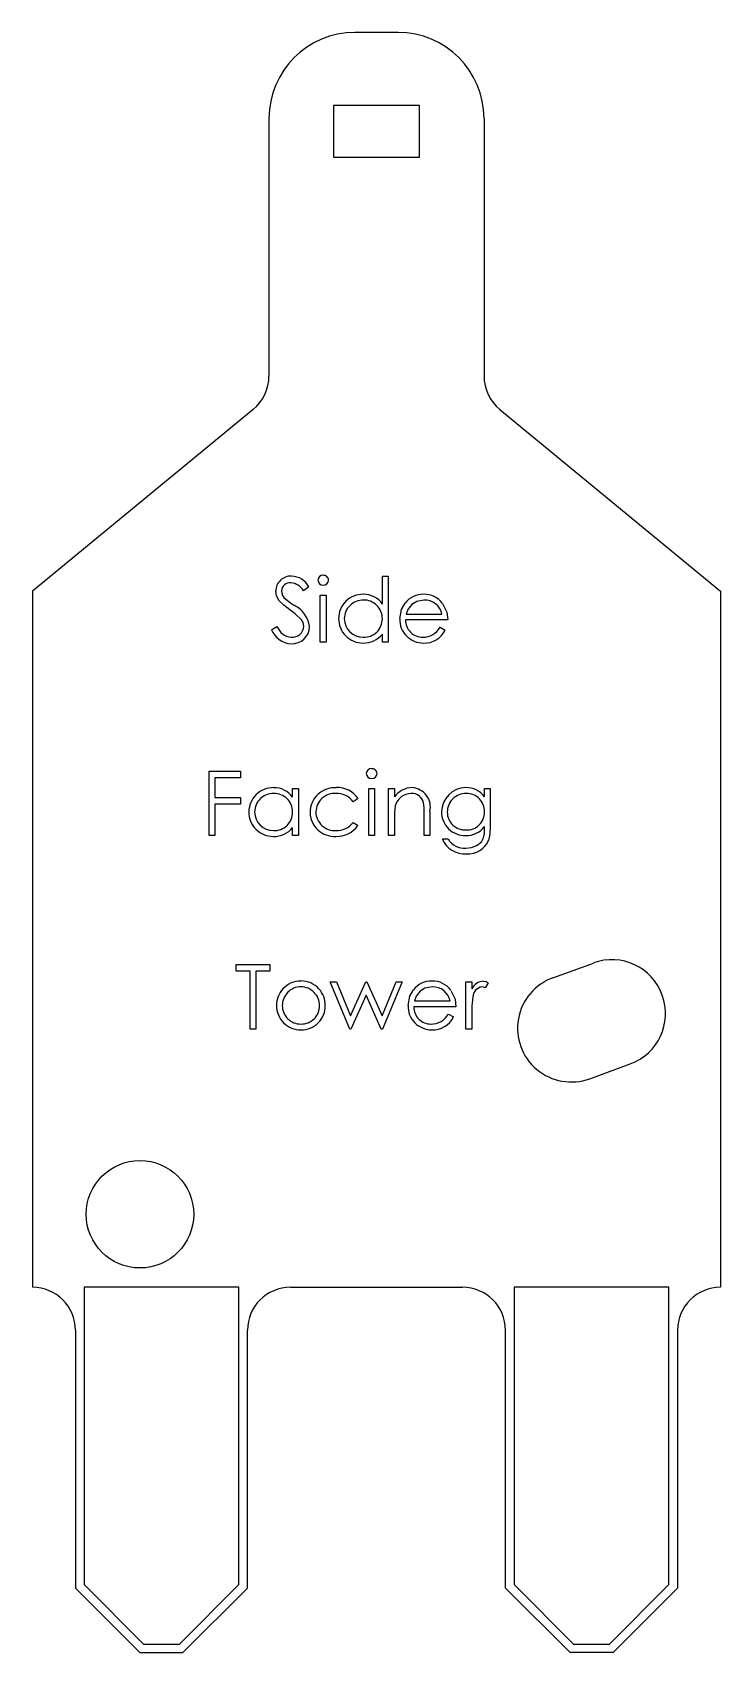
# Model space of a CAD drawing. Header units: millimetres. Extents: x -4 to 4, y -4.2 to 14.6.
import ezdxf

# ---------------------------------------------------------------- set-up
doc = ezdxf.new("R2010")
doc.units = ezdxf.units.MM

msp = doc.modelspace()

# ---------------------------------------------------------------- linework, layer by layer
at = {"color": 7, "linetype": 'Continuous', "lineweight": 25}
for p, q in [((0.25, 14.6), (-0.25, 14.6)), ((-1.25, 13.6), (-1.25, 10.6)), ((-0.5, 13.75), (-0.5, 13.15)), ((0.5, 13.75), (-0.5, 13.75)), ((0.5, 13.15), (0.5, 13.75)), ((1.25, 13.6), (1.25, 10.6)), ((-0.5, 13.15), (0.5, 13.15)), ((-1.432, 10.214), (-4, 8.1)), ((1.432, 10.214), (4, 8.1)), ((-0.787, 8.148), (-0.848, 8.102)), ((0.068, 7.947), (0.068, 8.275)), ((0.068, 8.275), (0.136, 8.275)), ((0.136, 8.275), (0.136, 7.505)), ((-4, 8.1), (-4, 0)), ((-0.653, 8.054), (-0.585, 8.054)), ((-0.653, 7.505), (-0.653, 8.054)), ((-0.585, 8.054), (-0.585, 7.505)), ((4, 8.1), (4, 0)), ((0.828, 7.765), (0.338, 7.765)), ((0.345, 7.832), (0.761, 7.832)), ((-1.22, 7.65), (-1.157, 7.688)), ((0.068, 7.505), (0.068, 7.6)), ((0.739, 7.679), (0.799, 7.647)), ((-0.585, 7.505), (-0.653, 7.505)), ((0.136, 7.505), (0.068, 7.505)), ((-1.946, 6.005), (-1.581, 6.005)), ((-1.946, 5.255), (-1.946, 6.005)), ((-1.879, 5.929), (-1.879, 5.698)), ((-1.581, 5.929), (-1.879, 5.929)), ((-1.581, 6.005), (-1.581, 5.929)), ((-1.879, 5.698), (-1.581, 5.698)), ((-1.581, 5.698), (-1.581, 5.621)), ((-0.975, 5.702), (-0.975, 5.804)), ((-0.975, 5.804), (-0.907, 5.804)), ((-0.907, 5.804), (-0.907, 5.255)), ((-0.215, 5.685), (-0.272, 5.65)), ((-0.09, 5.804), (-0.023, 5.804)), ((-0.09, 5.255), (-0.09, 5.804)), ((-0.023, 5.804), (-0.023, 5.255)), ((0.141, 5.804), (0.208, 5.804)), ((0.141, 5.255), (0.141, 5.804)), ((0.208, 5.804), (0.208, 5.705)), ((1.256, 5.804), (1.323, 5.804)), ((1.256, 5.708), (1.256, 5.804)), ((1.323, 5.804), (1.323, 5.369)), ((-1.581, 5.621), (-1.879, 5.621)), ((-1.879, 5.621), (-1.879, 5.255)), ((0.554, 5.255), (0.554, 5.513)), ((0.621, 5.535), (0.621, 5.255)), ((-0.975, 5.255), (-0.975, 5.35)), ((-0.272, 5.409), (-0.215, 5.372)), ((0.208, 5.454), (0.208, 5.255)), ((1.256, 5.332), (1.256, 5.36)), ((-1.879, 5.255), (-1.946, 5.255)), ((-0.907, 5.255), (-0.975, 5.255)), ((-0.023, 5.255), (-0.09, 5.255)), ((0.208, 5.255), (0.141, 5.255)), ((0.621, 5.255), (0.554, 5.255)), ((0.766, 5.217), (0.833, 5.217)), ((2.051, 3.602), (2.521, 3.773)), ((-1.633, 3.679), (-1.633, 3.755)), ((-1.633, 3.755), (-1.239, 3.755)), ((-1.47, 3.679), (-1.633, 3.679)), ((-1.47, 3.005), (-1.47, 3.679)), ((-1.239, 3.679), (-1.403, 3.679)), ((-1.403, 3.679), (-1.403, 3.005)), ((-1.239, 3.755), (-1.239, 3.679)), ((-0.537, 3.554), (-0.465, 3.554)), ((-0.31, 3.005), (-0.537, 3.554)), ((-0.465, 3.554), (-0.302, 3.159)), ((-0.302, 3.159), (-0.123, 3.554)), ((-0.119, 3.4), (-0.298, 3.005)), ((-0.123, 3.554), (-0.111, 3.554)), ((0.056, 3.005), (-0.119, 3.4)), ((-0.111, 3.554), (0.064, 3.159)), ((0.064, 3.159), (0.228, 3.554)), ((0.299, 3.554), (0.07, 3.005)), ((0.228, 3.554), (0.299, 3.554)), ((1.04, 3.554), (1.107, 3.554)), ((1.04, 3.005), (1.04, 3.554)), ((1.107, 3.554), (1.107, 3.473)), ((1.299, 3.544), (1.262, 3.486)), ((0.924, 3.265), (0.434, 3.265)), ((0.441, 3.332), (0.857, 3.332)), ((0.836, 3.179), (0.895, 3.147)), ((1.107, 3.19), (1.107, 3.005)), ((-1.403, 3.005), (-1.47, 3.005)), ((-0.298, 3.005), (-0.31, 3.005)), ((0.07, 3.005), (0.056, 3.005)), ((1.107, 3.005), (1.04, 3.005)), ((2.479, 2.427), (2.949, 2.598)), ((-3.4, 0), (-3.4, -3.459)), ((-1.6, 0), (-3.4, 0)), ((-1.6, -3.459), (-1.6, 0)), ((-1, 0), (1, 0)), ((1.6, 0), (1.6, -3.459)), ((3.4, 0), (1.6, 0)), ((3.4, -3.459), (3.4, 0)), ((-3.5, -0.5), (-3.5, -3.5)), ((-1.5, -3.5), (-1.5, -0.5)), ((1.5, -3.5), (1.5, -0.5)), ((3.5, -0.5), (3.5, -3.5)), ((-3.5, -3.5), (-2.75, -4.25)), ((-3.4, -3.459), (-2.709, -4.15)), ((-2.291, -4.15), (-1.6, -3.459)), ((-2.25, -4.25), (-1.5, -3.5)), ((2.25, -4.25), (1.5, -3.5)), ((1.6, -3.459), (2.291, -4.15)), ((2.709, -4.15), (3.4, -3.459)), ((3.5, -3.5), (2.75, -4.25)), ((-2.75, -4.25), (-2.25, -4.25)), ((-2.709, -4.15), (-2.291, -4.15)), ((2.75, -4.25), (2.25, -4.25)), ((2.291, -4.15), (2.709, -4.15))]:
    msp.add_line(p, q, dxfattribs=at)
at = {"color": 7, "linetype": 'Continuous', "lineweight": 25, "flags": 128}
for points in [[(-1.13, 7.985), (-1.163, 8.046), (-1.172, 8.1)], [(-1.007, 7.883), (-1.079, 7.937), (-1.13, 7.985)], [(-1.055, 8.006), (-0.999, 7.963), (-0.954, 7.931)], [(0.27, 7.778), (0.29, 7.886), (0.333, 7.961)], [(0.41, 7.944), (0.366, 7.886), (0.345, 7.832)], [(0.551, 7.996), (0.467, 7.98), (0.41, 7.944)], [(0.768, 7.955), (0.817, 7.853), (0.828, 7.765)], [(-0.872, 7.764), (-0.944, 7.835), (-1.007, 7.883)], [(-0.845, 7.69), (-0.854, 7.734), (-0.872, 7.764)], [(0.218, 5.601), (0.209, 5.519), (0.208, 5.454)], [(0.554, 5.513), (0.553, 5.583), (0.546, 5.638)], [(1.039, 5.111), (1.106, 5.117), (1.168, 5.14), (1.22, 5.182), (1.245, 5.228), (1.254, 5.28), (1.256, 5.332)], [(1.323, 5.369), (1.319, 5.273), (1.303, 5.2)], [(0.367, 3.278), (0.386, 3.386), (0.43, 3.461)], [(0.506, 3.444), (0.462, 3.386), (0.441, 3.332)], [(0.647, 3.496), (0.563, 3.48), (0.506, 3.444)], [(0.865, 3.455), (0.913, 3.353), (0.924, 3.265)], [(1.262, 3.486), (1.244, 3.493), (1.228, 3.496)], [(1.241, 3.563), (1.275, 3.557), (1.299, 3.544)], [(1.119, 3.378), (1.108, 3.273), (1.107, 3.19)]]:
    msp.add_lwpolyline(points, dxfattribs=at)
at = {"color": 7, "linetype": 'Continuous', "lineweight": 25}
msp.add_circle((-2.75, 0.85), 0.625, dxfattribs=at)
for centre, radius, start, end in [((-0.25, 13.6), 1, 90, 180), ((0.25, 13.6), 1, 0, 90), ((-1.75, 10.6), 0.5, 309.4636, 0), ((1.75, 10.6), 0.5, 180, 230.5364), ((-0.995, 8.097), 0.177, 87.6123, 179.2784), ((-1.005, 8.098), 0.1, 84.2816, 177.3323), ((-1.012, 8.011), 0.187, 28.8068, 84.6306), ((-0.998, 8.036), 0.239, 27.8669, 87.2744), ((-0.621, 8.224), 0.0602, 88.0854, 177.9056), ((-0.622, 8.229), 0.0599, 182.3277, 272.2766), ((-0.617, 8.224), 0.06, 1.8991, 92.6594), ((-0.617, 8.229), 0.0604, 267.6997, 357.1472), ((-0.977, 8.107), 0.128, 181.837, 232.2132), ((-1.105, 7.636), 0.332, 9.3023, 62.9552), ((-0.158, 7.78), 0.283, 89.0751, 179.7772), ((-0.156, 7.778), 0.218, 89.0278, 179.436), ((-0.15, 7.798), 0.265, 34.2896, 90.6101), ((-0.147, 7.781), 0.215, 359.3052, 91.5588), ((0.54, 7.804), 0.259, 88.2189, 142.7701), ((0.554, 7.797), 0.266, 36.4532, 91.451), ((0.558, 7.788), 0.208, 12.2233, 91.8734), ((-0.158, 7.779), 0.283, 179.5015, 270.6191), ((-0.154, 7.783), 0.22, 180.7587, 270.2241), ((-0.146, 7.777), 0.214, 268.056, 0.2879), ((0.543, 7.769), 0.273, 178.1308, 270.5422), ((0.535, 7.76), 0.197, 178.6523, 270.7909), ((-0.976, 7.75), 0.264, 202.1341, 266.4556), ((-0.968, 7.765), 0.204, 202.2898, 263.3042), ((-0.981, 7.699), 0.136, 265.4163, 356.3053), ((-0.986, 7.695), 0.209, 268.5049, 358.401), ((-0.149, 7.775), 0.28, 268.7854, 321.2273), ((0.541, 7.791), 0.228, 269.1052, 330.4213), ((0.556, 7.767), 0.272, 267.9859, 333.7414), ((-0.059, 5.974), 0.0602, 88.0854, 177.9056), ((-0.054, 5.974), 0.06, 1.8991, 92.6594), ((-0.059, 5.979), 0.0599, 182.3277, 272.2766), ((-0.054, 5.979), 0.0604, 267.6997, 357.1472), ((-1.201, 5.53), 0.283, 89.0751, 179.7772), ((-1.199, 5.528), 0.218, 89.0278, 179.436), ((-1.188, 5.553), 0.26, 34.902, 91.9058), ((-1.19, 5.531), 0.215, 359.3052, 91.5588), ((-0.48, 5.52), 0.293, 87.3245, 179.0885), ((-0.485, 5.526), 0.22, 86.322, 178.6623), ((-0.463, 5.508), 0.238, 36.5202, 92.0184), ((-0.452, 5.531), 0.283, 32.9684, 92.8089), ((0.415, 5.562), 0.251, 89.604, 145.3605), ((0.407, 5.551), 0.195, 90.6686, 165.1261), ((0.415, 5.613), 0.133, 10.7162, 94.5952), ((0.398, 5.585), 0.229, 347.5048, 85.3273), ((1.039, 5.53), 0.283, 89.9739, 179.7823), ((1.04, 5.529), 0.217, 88.9171, 180.0619), ((1.044, 5.547), 0.266, 37.0861, 91.0606), ((1.048, 5.538), 0.208, 358.4913, 91.0225), ((-1.202, 5.529), 0.283, 179.5015, 270.6191), ((-1.197, 5.533), 0.22, 180.7587, 270.2241), ((-1.189, 5.527), 0.214, 268.056, 0.2879), ((-0.488, 5.531), 0.285, 181.1629, 273.1956), ((-0.482, 5.537), 0.224, 181.4308, 272.9014), ((1.032, 5.531), 0.276, 179.9486, 271.1027), ((1.028, 5.527), 0.205, 179.5367, 273.5156), ((1.054, 5.524), 0.202, 266.1318, 2.2896), ((-1.193, 5.525), 0.28, 268.7854, 321.2273), ((-0.459, 5.543), 0.297, 267.5196, 324.9912), ((-0.466, 5.558), 0.245, 268.9357, 322.6272), ((1.04, 5.53), 0.275, 269.3957, 321.8327), ((1.022, 5.32), 0.277, 201.7688, 274.7695), ((1.019, 5.326), 0.216, 210.3703, 275.3032), ((1.066, 5.301), 0.258, 265.4654, 337.0691), ((2.735, 3.186), 0.625, 290, 110), ((2.265, 3.014), 0.625, 110, 290), ((-0.883, 3.282), 0.28, 136.9836, 180.7635), ((-0.879, 3.28), 0.216, 89.9715, 180.5434), ((-0.885, 3.292), 0.271, 88.6611, 138.3119), ((-0.879, 3.279), 0.216, 359.479, 90.0061), ((-0.873, 3.291), 0.273, 41.9524, 91.1624), ((-0.875, 3.282), 0.28, 359.1993, 42.9645), ((0.636, 3.304), 0.259, 88.2189, 142.7701), ((0.651, 3.297), 0.266, 36.4532, 91.451), ((0.654, 3.288), 0.208, 12.2233, 91.8734), ((1.253, 3.401), 0.162, 94.2496, 153.8112), ((1.249, 3.367), 0.131, 99.4991, 175.1245), ((-0.883, 3.275), 0.279, 179.3643, 271.0007), ((-0.882, 3.276), 0.213, 179.498, 271.0216), ((-0.875, 3.276), 0.213, 268.9966, 0.4838), ((-0.873, 3.274), 0.278, 268.9247, 0.8317), ((0.64, 3.269), 0.273, 178.1308, 270.5422), ((0.631, 3.26), 0.197, 178.6523, 270.7909), ((0.637, 3.291), 0.228, 269.1052, 330.4213), ((0.652, 3.267), 0.272, 267.9859, 333.7414), ((-4, -0.5), 0.5, 0, 90), ((-1, -0.5), 0.5, 90, 180), ((1, -0.5), 0.5, 0, 90), ((4, -0.5), 0.5, 90, 180)]:
    msp.add_arc(centre, radius, start, end, dxfattribs=at)

doc.saveas('drawing.dxf')
